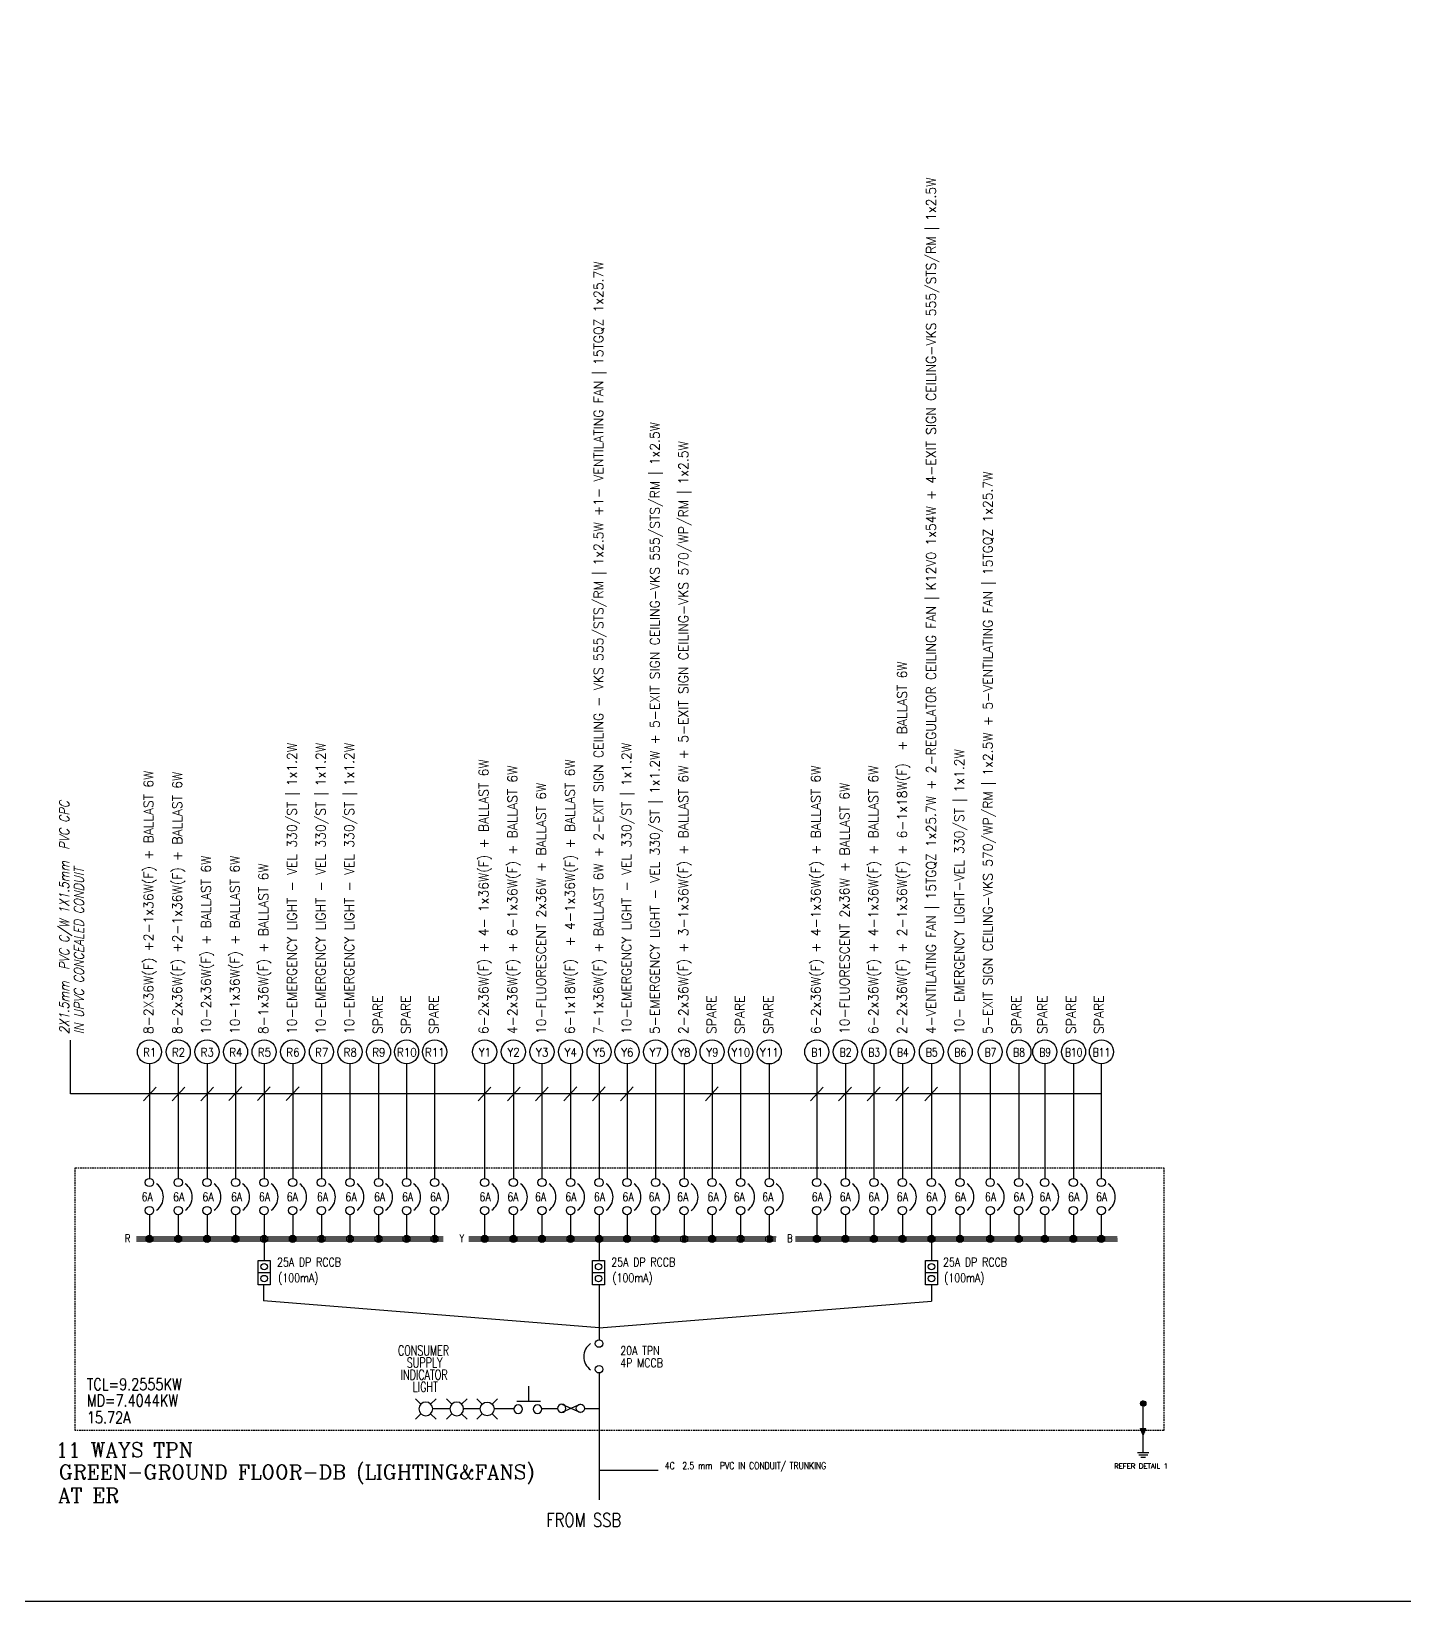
# Model space of a CAD drawing. Header units: inches. Extents: x 11139 to 944748, y -2121 to 162173.
# Drawn here: x 138519 to 202428, y -2121 to 70924 of the extents above; entities that cross this region are included whole.
import ezdxf
from ezdxf.enums import TextEntityAlignment as Align

# ---------------------------------------------------------------- set-up
doc = ezdxf.new("R2010")
doc.units = ezdxf.units.IN
doc.header["$MEASUREMENT"] = 0
doc.linetypes.add('HIDDEN', pattern=[0.375, 0.25, -0.125])
for name, color, linetype in [('$_KOD', 7, 'Continuous'), ('BANGUNAN', 4, 'Continuous'), ('LAMPU', 7, 'Continuous'), ('LYT', 7, 'Continuous')]:
    doc.layers.add(name, color=color, linetype=linetype)
doc.styles.add('ITALICC', font='ITALICC.SHX', dxfattribs={"width": 0.7})
doc.styles.add('ROMANC', font='ROMANC', dxfattribs={"width": 0.8, "height": 250})
doc.styles.add('ROMAND', font='ROMAND', dxfattribs={"width": 0.75, "height": 600})
doc.styles.add('ROMANS', font='romans.shx', dxfattribs={"width": 0.5, "height": 400})

msp = doc.modelspace()

# ---------------------------------------------------------------- linework, layer by layer
at = {"layer": '$_KOD', "color": 3, "linetype": 'Continuous'}
for p, q in [((140342, 21501, 0), (140342, 23992, 0)), ((188310, 21501, 0), (140342, 21501, 0)), ((144330, 21815, 0), (143737, 21173, 0)), ((145665, 21815, 0), (145072, 21173, 0)), ((146999, 21815, 0), (146406, 21173, 0)), ((148308, 21824, 0), (147715, 21182, 0)), ((149637, 21824, 0), (149044, 21182, 0)), ((150976, 21824, 0), (150383, 21182, 0)), ((159904, 21815, 0), (159311, 21173, 0)), ((161263, 21815, 0), (160670, 21173, 0)), ((162573, 21815, 0), (161980, 21173, 0)), ((163897, 21820, 0), (163304, 21178, 0)), ((165227, 21820, 0), (164633, 21178, 0)), ((166527, 21819, 0), (165934, 21177, 0)), ((170485, 21819, 0), (169892, 21177, 0)), ((175372, 21815, 0), (174779, 21173, 0)), ((176682, 21815, 0), (176089, 21173, 0)), ((178017, 21815, 0), (177423, 21173, 0)), ((179346, 21816, 0), (178753, 21174, 0)), ((180694, 21816, 0), (180101, 21174, 0))]:
    msp.add_line(p, q, dxfattribs=at)
at = {"color": 0}
for p, q in [((143865, 14823, 0), (143865, 14681, 0)), ((143898, 14870, 0), (143898, 14634, 0)), ((143932, 14895, 0), (143932, 14608, 0)), ((143965, 14910, 0), (143965, 14594, 0)), ((143999, 14917, 0), (143999, 14587, 0)), ((144032, 14917, 0), (144032, 14587, 0)), ((144066, 14909, 0), (144066, 14594, 0)), ((144099, 14894, 0), (144099, 14610, 0)), ((144133, 14868, 0), (144133, 14636, 0)), ((144166, 14818, 0), (144166, 14686, 0)), ((145203, 14823, 0), (145203, 14681, 0)), ((145237, 14870, 0), (145237, 14634, 0)), ((145270, 14895, 0), (145270, 14608, 0)), ((145304, 14910, 0), (145304, 14594, 0)), ((145337, 14917, 0), (145337, 14587, 0)), ((145371, 14917, 0), (145371, 14587, 0)), ((145404, 14909, 0), (145404, 14594, 0)), ((145438, 14894, 0), (145438, 14610, 0)), ((145471, 14868, 0), (145471, 14636, 0)), ((145505, 14818, 0), (145505, 14686, 0)), ((146542, 14823, 0), (146542, 14681, 0)), ((146576, 14870, 0), (146576, 14634, 0)), ((146609, 14895, 0), (146609, 14608, 0)), ((146643, 14910, 0), (146643, 14594, 0)), ((146676, 14917, 0), (146676, 14587, 0)), ((146710, 14917, 0), (146710, 14587, 0)), ((146743, 14909, 0), (146743, 14594, 0)), ((146777, 14894, 0), (146777, 14610, 0)), ((146810, 14868, 0), (146810, 14636, 0)), ((146844, 14818, 0), (146844, 14686, 0)), ((147871, 14823, 0), (147871, 14681, 0)), ((147905, 14870, 0), (147905, 14634, 0)), ((147938, 14895, 0), (147938, 14608, 0)), ((147972, 14910, 0), (147972, 14594, 0)), ((148005, 14917, 0), (148005, 14587, 0)), ((148039, 14917, 0), (148039, 14587, 0)), ((148072, 14909, 0), (148072, 14594, 0)), ((148106, 14894, 0), (148106, 14610, 0)), ((148139, 14868, 0), (148139, 14636, 0)), ((148173, 14818, 0), (148173, 14686, 0)), ((149267, 14895, 0), (149267, 14608, 0)), ((149301, 14910, 0), (149301, 14594, 0)), ((149334, 14917, 0), (149334, 14587, 0)), ((149368, 14917, 0), (149368, 14587, 0)), ((149401, 14909, 0), (149401, 14594, 0)), ((149435, 14894, 0), (149435, 14610, 0)), ((150529, 14823, 0), (150529, 14681, 0)), ((150563, 14870, 0), (150563, 14634, 0)), ((150596, 14895, 0), (150596, 14608, 0)), ((150630, 14910, 0), (150630, 14594, 0)), ((150664, 14917, 0), (150664, 14587, 0)), ((150697, 14917, 0), (150697, 14587, 0)), ((150731, 14909, 0), (150731, 14594, 0)), ((150764, 14894, 0), (150764, 14610, 0)), ((150798, 14868, 0), (150798, 14636, 0)), ((150831, 14818, 0), (150831, 14686, 0)), ((151935, 14895, 0), (151935, 14608, 0)), ((151969, 14910, 0), (151969, 14594, 0)), ((152002, 14917, 0), (152002, 14587, 0)), ((152036, 14917, 0), (152036, 14587, 0)), ((152069, 14909, 0), (152069, 14594, 0)), ((152103, 14894, 0), (152103, 14610, 0)), ((153264, 14895, 0), (153264, 14608, 0)), ((153298, 14910, 0), (153298, 14594, 0)), ((153331, 14917, 0), (153331, 14587, 0)), ((153365, 14917, 0), (153365, 14587, 0)), ((153398, 14909, 0), (153398, 14594, 0)), ((153432, 14894, 0), (153432, 14610, 0)), ((154592, 14895, 0), (154592, 14608, 0)), ((154626, 14910, 0), (154626, 14594, 0)), ((154659, 14917, 0), (154659, 14587, 0)), ((154693, 14917, 0), (154693, 14587, 0)), ((154726, 14909, 0), (154726, 14594, 0)), ((154760, 14894, 0), (154760, 14610, 0)), ((155897, 14895, 0), (155897, 14608, 0)), ((155931, 14910, 0), (155931, 14594, 0)), ((155964, 14917, 0), (155964, 14587, 0)), ((155998, 14917, 0), (155998, 14587, 0)), ((156031, 14909, 0), (156031, 14594, 0)), ((156065, 14894, 0), (156065, 14610, 0)), ((157202, 14895, 0), (157202, 14608, 0)), ((157236, 14910, 0), (157236, 14594, 0)), ((157269, 14917, 0), (157269, 14587, 0)), ((157303, 14917, 0), (157303, 14587, 0)), ((157336, 14909, 0), (157336, 14594, 0)), ((157370, 14894, 0), (157370, 14610, 0)), ((159463, 14823, 0), (159463, 14681, 0)), ((159497, 14870, 0), (159497, 14634, 0)), ((159530, 14895, 0), (159530, 14608, 0)), ((159564, 14910, 0), (159564, 14594, 0)), ((159597, 14917, 0), (159597, 14587, 0)), ((159631, 14917, 0), (159631, 14587, 0)), ((159664, 14909, 0), (159664, 14594, 0)), ((159698, 14894, 0), (159698, 14610, 0)), ((159731, 14868, 0), (159731, 14636, 0)), ((159765, 14818, 0), (159765, 14686, 0)), ((160802, 14823, 0), (160802, 14681, 0)), ((160835, 14870, 0), (160835, 14634, 0)), ((160869, 14895, 0), (160869, 14608, 0)), ((160902, 14910, 0), (160902, 14594, 0)), ((160936, 14917, 0), (160936, 14587, 0)), ((160970, 14917, 0), (160970, 14587, 0)), ((161003, 14909, 0), (161003, 14594, 0)), ((161037, 14894, 0), (161037, 14610, 0)), ((161070, 14868, 0), (161070, 14636, 0)), ((161104, 14818, 0), (161104, 14686, 0)), ((162131, 14823, 0), (162131, 14681, 0)), ((162165, 14870, 0), (162165, 14634, 0)), ((162198, 14895, 0), (162198, 14608, 0)), ((162232, 14910, 0), (162232, 14594, 0)), ((162265, 14917, 0), (162265, 14587, 0)), ((162299, 14917, 0), (162299, 14587, 0)), ((162332, 14909, 0), (162332, 14594, 0)), ((162366, 14894, 0), (162366, 14610, 0)), ((162397, 14863, 0), (162397, 14632, 0)), ((162430, 14813, 0), (162430, 14681, 0)), ((163498, 14823, 0), (163498, 14681, 0)), ((163531, 14870, 0), (163531, 14634, 0)), ((163561, 14910, 0), (163561, 14594, 0)), ((163565, 14895, 0), (163565, 14608, 0)), ((163594, 14917, 0), (163594, 14587, 0)), ((163628, 14917, 0), (163628, 14587, 0)), ((163661, 14909, 0), (163661, 14594, 0)), ((163695, 14894, 0), (163695, 14610, 0)), ((163728, 14868, 0), (163728, 14636, 0)), ((163762, 14818, 0), (163762, 14686, 0)), ((164789, 14823, 0), (164789, 14681, 0)), ((164789, 14823, 0), (164789, 14681, 0)), ((164823, 14870, 0), (164823, 14634, 0)), ((164823, 14870, 0), (164823, 14634, 0)), ((164856, 14895, 0), (164856, 14608, 0)), ((164856, 14895, 0), (164856, 14608, 0)), ((164890, 14910, 0), (164890, 14594, 0)), ((164890, 14910, 0), (164890, 14594, 0)), ((164923, 14917, 0), (164923, 14587, 0)), ((164923, 14917, 0), (164923, 14587, 0)), ((164957, 14917, 0), (164957, 14587, 0)), ((164957, 14917, 0), (164957, 14587, 0)), ((164991, 14909, 0), (164991, 14594, 0)), ((164991, 14909, 0), (164991, 14594, 0)), ((165024, 14894, 0), (165024, 14610, 0)), ((165024, 14894, 0), (165024, 14610, 0)), ((165058, 14868, 0), (165058, 14636, 0)), ((165058, 14868, 0), (165058, 14636, 0)), ((165091, 14818, 0), (165091, 14686, 0)), ((165091, 14818, 0), (165091, 14686, 0)), ((166090, 14823, 0), (166090, 14681, 0)), ((166123, 14870, 0), (166123, 14634, 0)), ((166157, 14895, 0), (166157, 14608, 0)), ((166190, 14910, 0), (166190, 14594, 0)), ((166224, 14917, 0), (166224, 14587, 0)), ((166257, 14917, 0), (166257, 14587, 0)), ((166291, 14909, 0), (166291, 14594, 0)), ((166325, 14894, 0), (166325, 14610, 0)), ((166358, 14868, 0), (166358, 14636, 0)), ((166392, 14818, 0), (166392, 14686, 0)), ((167486, 14895, 0), (167486, 14608, 0)), ((167520, 14910, 0), (167520, 14594, 0)), ((167553, 14917, 0), (167553, 14587, 0)), ((167587, 14917, 0), (167587, 14587, 0)), ((167620, 14909, 0), (167620, 14594, 0)), ((167654, 14894, 0), (167654, 14610, 0)), ((168815, 14891, 0), (168815, 14604, 0)), ((168849, 14906, 0), (168849, 14589, 0)), ((168882, 14912, 0), (168882, 14583, 0)), ((168916, 14912, 0), (168916, 14583, 0)), ((168949, 14905, 0), (168949, 14590, 0)), ((168983, 14890, 0), (168983, 14605, 0)), ((170048, 14823, 0), (170048, 14681, 0)), ((170082, 14870, 0), (170082, 14634, 0)), ((170115, 14895, 0), (170115, 14608, 0)), ((170149, 14910, 0), (170149, 14594, 0)), ((170182, 14917, 0), (170182, 14587, 0)), ((170216, 14917, 0), (170216, 14587, 0)), ((170249, 14909, 0), (170249, 14594, 0)), ((170283, 14894, 0), (170283, 14610, 0)), ((170316, 14868, 0), (170316, 14636, 0)), ((170350, 14818, 0), (170350, 14686, 0)), ((171444, 14895, 0), (171444, 14608, 0)), ((171478, 14910, 0), (171478, 14594, 0)), ((171511, 14917, 0), (171511, 14587, 0)), ((171545, 14917, 0), (171545, 14587, 0)), ((171578, 14909, 0), (171578, 14594, 0)), ((171612, 14894, 0), (171612, 14610, 0)), ((172773, 14891, 0), (172773, 14604, 0)), ((172807, 14906, 0), (172807, 14589, 0)), ((172840, 14912, 0), (172840, 14583, 0)), ((172874, 14912, 0), (172874, 14583, 0)), ((172907, 14905, 0), (172907, 14590, 0)), ((172941, 14890, 0), (172941, 14605, 0)), ((174921, 14823, 0), (174921, 14681, 0)), ((174955, 14870, 0), (174955, 14634, 0)), ((174988, 14895, 0), (174988, 14608, 0)), ((175022, 14910, 0), (175022, 14594, 0)), ((175055, 14917, 0), (175055, 14587, 0)), ((175089, 14917, 0), (175089, 14587, 0)), ((175122, 14909, 0), (175122, 14594, 0)), ((175156, 14894, 0), (175156, 14610, 0)), ((175189, 14868, 0), (175189, 14636, 0)), ((175223, 14818, 0), (175223, 14686, 0)), ((176250, 14823, 0), (176250, 14681, 0)), ((176284, 14870, 0), (176284, 14634, 0)), ((176317, 14895, 0), (176317, 14608, 0)), ((176351, 14910, 0), (176351, 14594, 0)), ((176384, 14917, 0), (176384, 14587, 0)), ((176418, 14917, 0), (176418, 14587, 0)), ((176451, 14909, 0), (176451, 14594, 0)), ((176485, 14894, 0), (176485, 14610, 0)), ((176518, 14868, 0), (176518, 14636, 0)), ((176552, 14818, 0), (176552, 14686, 0)), ((177579, 14823, 0), (177579, 14681, 0)), ((177613, 14870, 0), (177613, 14634, 0)), ((177647, 14895, 0), (177647, 14608, 0)), ((177680, 14910, 0), (177680, 14594, 0)), ((177714, 14917, 0), (177714, 14587, 0)), ((177747, 14917, 0), (177747, 14587, 0)), ((177781, 14909, 0), (177781, 14594, 0)), ((177814, 14894, 0), (177814, 14610, 0)), ((177848, 14868, 0), (177848, 14636, 0)), ((177881, 14818, 0), (177881, 14686, 0)), ((178909, 14823, 0), (178909, 14681, 0)), ((178942, 14870, 0), (178942, 14634, 0)), ((178976, 14895, 0), (178976, 14608, 0)), ((179009, 14910, 0), (179009, 14594, 0)), ((179043, 14917, 0), (179043, 14587, 0)), ((179076, 14917, 0), (179076, 14587, 0)), ((179110, 14909, 0), (179110, 14594, 0)), ((179143, 14894, 0), (179143, 14610, 0)), ((179177, 14868, 0), (179177, 14636, 0)), ((179210, 14818, 0), (179210, 14686, 0)), ((180257, 14823, 0), (180257, 14681, 0)), ((180258, 14823, 0), (180258, 14681, 0)), ((180290, 14870, 0), (180290, 14634, 0)), ((180292, 14870, 0), (180292, 14634, 0)), ((180324, 14895, 0), (180324, 14608, 0)), ((180325, 14895, 0), (180325, 14608, 0)), ((180357, 14910, 0), (180357, 14594, 0)), ((180359, 14910, 0), (180359, 14594, 0)), ((180391, 14917, 0), (180391, 14587, 0)), ((180392, 14917, 0), (180392, 14587, 0)), ((180425, 14917, 0), (180425, 14587, 0)), ((180426, 14917, 0), (180426, 14587, 0)), ((180458, 14909, 0), (180458, 14594, 0)), ((180459, 14909, 0), (180459, 14594, 0)), ((180492, 14894, 0), (180492, 14610, 0)), ((180493, 14894, 0), (180493, 14610, 0)), ((180525, 14868, 0), (180525, 14636, 0)), ((180526, 14868, 0), (180526, 14636, 0)), ((180559, 14818, 0), (180559, 14686, 0)), ((180560, 14818, 0), (180560, 14686, 0)), ((181586, 14823, 0), (181586, 14681, 0)), ((181620, 14870, 0), (181620, 14634, 0)), ((181653, 14895, 0), (181653, 14608, 0)), ((181687, 14910, 0), (181687, 14594, 0)), ((181720, 14917, 0), (181720, 14587, 0)), ((181754, 14917, 0), (181754, 14587, 0)), ((181787, 14909, 0), (181787, 14594, 0)), ((181821, 14894, 0), (181821, 14610, 0)), ((181854, 14868, 0), (181854, 14636, 0)), ((181888, 14818, 0), (181888, 14686, 0)), ((183024, 14870, 0), (183024, 14634, 0)), ((183058, 14895, 0), (183058, 14608, 0)), ((183091, 14910, 0), (183091, 14594, 0)), ((183125, 14917, 0), (183125, 14587, 0)), ((183158, 14917, 0), (183158, 14587, 0)), ((183192, 14909, 0), (183192, 14594, 0)), ((183226, 14894, 0), (183226, 14610, 0)), ((183259, 14868, 0), (183259, 14636, 0)), ((184354, 14870, 0), (184354, 14634, 0)), ((184387, 14895, 0), (184387, 14608, 0)), ((184421, 14910, 0), (184421, 14594, 0)), ((184454, 14917, 0), (184454, 14587, 0)), ((184488, 14917, 0), (184488, 14587, 0)), ((184521, 14909, 0), (184521, 14594, 0)), ((184555, 14894, 0), (184555, 14610, 0)), ((184588, 14868, 0), (184588, 14636, 0)), ((185567, 14870, 0), (185567, 14634, 0)), ((185600, 14895, 0), (185600, 14608, 0)), ((185634, 14910, 0), (185634, 14594, 0)), ((185667, 14917, 0), (185667, 14587, 0)), ((185701, 14917, 0), (185701, 14587, 0)), ((185734, 14909, 0), (185734, 14594, 0)), ((185768, 14894, 0), (185768, 14610, 0)), ((185801, 14868, 0), (185801, 14636, 0)), ((186896, 14870, 0), (186896, 14634, 0)), ((186929, 14895, 0), (186929, 14608, 0)), ((186963, 14910, 0), (186963, 14594, 0)), ((186996, 14917, 0), (186996, 14587, 0)), ((187030, 14917, 0), (187030, 14587, 0)), ((187063, 14909, 0), (187063, 14594, 0)), ((187097, 14894, 0), (187097, 14610, 0)), ((187131, 14868, 0), (187131, 14636, 0)), ((188194, 14870, 0), (188194, 14634, 0)), ((188227, 14895, 0), (188227, 14608, 0)), ((188261, 14910, 0), (188261, 14594, 0)), ((188294, 14917, 0), (188294, 14587, 0)), ((188328, 14917, 0), (188328, 14587, 0)), ((188361, 14909, 0), (188361, 14594, 0)), ((188395, 14894, 0), (188395, 14610, 0)), ((188428, 14868, 0), (188428, 14636, 0))]:
    msp.add_line(p, q, dxfattribs=at)
for p, q in [((156396, 7318, 0), (156647, 7067, 0)), ((157352, 7318, 0), (157101, 7067, 0)), ((157838, 7318, 0), (158089, 7067, 0)), ((158794, 7318, 0), (158542, 7067, 0)), ((159252, 7318, 0), (159504, 7067, 0)), ((160209, 7318, 0), (159957, 7067, 0)), ((156647, 6613, 0), (156396, 6362, 0)), ((157101, 6613, 0), (157352, 6362, 0)), ((157995, 6840, 0), (157195, 6840, 0)), ((158089, 6613, 0), (157838, 6362, 0)), ((158542, 6613, 0), (158794, 6362, 0)), ((159410, 6840, 0), (158636, 6840, 0)), ((159504, 6613, 0), (159252, 6362, 0)), ((159957, 6613, 0), (160209, 6362, 0)), ((160969, 6840, 0), (160051, 6840, 0)), ((164072, 7063, 0), (163202, 6676, 0)), ((163202, 7063, 0), (164072, 6676, 0)), ((164244, 6869, 0), (164939, 6869, 0))]:
    msp.add_line(p, q)
at = {"linetype": 'Continuous'}
for p, q in [((161666, 7176, 0), (161666, 7900, 0)), ((162211, 7186, 0), (161119, 7186, 0)), ((163011, 6840, 0), (162257, 6840, 0))]:
    msp.add_line(p, q, dxfattribs=at)
msp.add_lwpolyline([(11139, 157891), (298259, 157373), (298259, -2121), (11139, -2121)], close=True)
for centre, major_axis, start_param, end_param in [((156874, 6840, 0), (-321, 0), 3.142456, 9.425641), ((158316, 6840, 0), (-321, 0), 3.142456, 9.425641), ((159731, 6840, 0), (-321, 0), 3.142257450994299, 9.425442758173885), ((161173, 6831, 0), (204, 0), -0.000944, 6.282241), ((162075, 6831, 0), (204, 0), -0.000944, 6.282241), ((163202, 6869, 0), (193, 0), -0.001295, 6.28189), ((164072, 6869, 0), (193, 0), -0.002365596403363535, 6.280819710776223)]:
    msp.add_ellipse(centre, major_axis=major_axis, ratio=1, start_param=start_param, end_param=end_param)
at = {"layer": 'BANGUNAN', "color": 255, "linetype": 'Continuous'}
for p, q in [((144014, 22893, 0), (144014, 17569, 0)), ((145353, 22893, 0), (145353, 17569, 0)), ((146692, 22893, 0), (146692, 17569, 0)), ((148021, 22893, 0), (148021, 17569, 0)), ((149350, 22893, 0), (149350, 17569, 0)), ((150679, 22893, 0), (150679, 17569, 0)), ((152018, 22893, 0), (152018, 17569, 0)), ((153347, 22893, 0), (153347, 17569, 0)), ((154675, 22893, 0), (154675, 17569, 0)), ((155980, 22893, 0), (155980, 17569, 0)), ((157285, 22893, 0), (157285, 17569, 0)), ((159613, 22893, 0), (159613, 17569, 0)), ((160951, 22893, 0), (160951, 17569, 0)), ((162281, 22893, 0), (162281, 17569, 0)), ((163610, 22893, 0), (163610, 17569, 0)), ((164939, 22893, 0), (164939, 17569, 0)), ((166239, 22893, 0), (166239, 17569, 0)), ((167569, 22893, 0), (167570, 17569, 0)), ((168898, 22888, 0), (168900, 17564, 0)), ((170198, 22893, 0), (170198, 17569, 0)), ((171527, 22893, 0), (171528, 17569, 0)), ((172856, 22888, 0), (172858, 17564, 0)), ((175071, 22893, 0), (175071, 17569, 0)), ((176400, 22893, 0), (176400, 17569, 0)), ((177729, 22893, 0), (177729, 17569, 0)), ((179058, 22893, 0), (179058, 17569, 0)), ((180406, 22893, 0), (180406, 17569, 0)), ((181736, 22893, 0), (181736, 17569, 0)), ((183140, 22893, 0), (183140, 17569, 0)), ((184470, 22893, 0), (184470, 17569, 0)), ((185683, 22893, 0), (185683, 17569, 0)), ((187012, 22893, 0), (187012, 17569, 0)), ((188310, 22893, 0), (188310, 17569, 0)), ((144014, 15875, 0), (144014, 14752, 0)), ((145353, 15875, 0), (145353, 14752, 0)), ((146692, 15875, 0), (146692, 14752, 0)), ((148021, 15875, 0), (148021, 14752, 0)), ((149350, 15875, 0), (149350, 14752, 0)), ((150679, 15875, 0), (150679, 14752, 0)), ((152018, 15875, 0), (152018, 14752, 0)), ((153347, 15875, 0), (153347, 14752, 0)), ((154675, 15875, 0), (154675, 14752, 0)), ((155980, 15875, 0), (155980, 14752, 0)), ((157285, 15875, 0), (157285, 14752, 0)), ((159613, 15875, 0), (159613, 14752, 0)), ((160952, 15875, 0), (160952, 14752, 0)), ((162281, 15875, 0), (162281, 14752, 0)), ((163610, 15875, 0), (163610, 14752, 0)), ((164939, 15875, 0), (164939, 14752, 0)), ((166240, 15875, 0), (166240, 14752, 0)), ((167569, 15875, 0), (167569, 14752, 0)), ((168898, 15871, 0), (168898, 14747, 0)), ((170198, 15875, 0), (170198, 14752, 0)), ((171527, 15875, 0), (171527, 14752, 0)), ((172856, 15871, 0), (172856, 14747, 0)), ((175071, 15875, 0), (175071, 14752, 0)), ((176400, 15875, 0), (176400, 14752, 0)), ((177729, 15875, 0), (177729, 14752, 0)), ((179058, 15875, 0), (179058, 14752, 0)), ((180407, 15875, 0), (180407, 14752, 0)), ((181736, 15875, 0), (181736, 14752, 0)), ((183141, 15875, 0), (183141, 14752, 0)), ((184470, 15875, 0), (184470, 14752, 0)), ((185683, 15875, 0), (185683, 14752, 0)), ((187012, 15875, 0), (187012, 14752, 0)), ((188310, 15875, 0), (188310, 14752, 0)), ((143417, 14846, 0), (157688, 14846, 0)), ((143417, 14752, 0), (157688, 14752, 0)), ((143417, 14658, 0), (157688, 14658, 0)), ((158881, 14846, 0), (173180, 14846, 0)), ((158881, 14752, 0), (173170, 14752, 0)), ((158881, 14658, 0), (173170, 14658, 0)), ((174085, 14846, 0), (189055, 14846, 0)), ((174085, 14752, 0), (189065, 14752, 0)), ((174085, 14658, 0), (189065, 14658, 0)), ((190264, 5627, 0), (190141, 5932, 0)), ((190264, 5627, 0), (190388, 5932, 0))]:
    msp.add_line(p, q, dxfattribs=at)
at = {"layer": 'BANGUNAN', "color": 255}
for p, q in [((149349, 14752, 0), (149349, 13744, 0)), ((164939, 14752, 0), (164939, 13744, 0)), ((180408, 14752, 0), (180408, 13744, 0)), ((149070, 12618, 0), (149070, 13744, 0)), ((149070, 13744, 0), (149633, 13744, 0)), ((149070, 13181, 0), (149633, 13181, 0)), ((149633, 13744, 0), (149633, 12618, 0)), ((164633, 13744, 0), (165196, 13744, 0)), ((164633, 12618, 0), (164633, 13744, 0)), ((164633, 13181, 0), (165196, 13181, 0)), ((165196, 13744, 0), (165196, 12618, 0)), ((180125, 13744, 0), (180688, 13744, 0)), ((180125, 12618, 0), (180125, 13744, 0)), ((180125, 13181, 0), (180688, 13181, 0)), ((180688, 13744, 0), (180688, 12618, 0)), ((149633, 12618, 0), (149070, 12618, 0)), ((149320, 12618, 0), (149320, 11874, 0)), ((165196, 12618, 0), (164633, 12618, 0)), ((164939, 12618, 0), (164939, 10059, 0)), ((180688, 12618, 0), (180125, 12618, 0)), ((180414, 12609, 0), (180414, 11858, 0)), ((164939, 10612, 0), (149320, 11874, 0)), ((164939, 10612, 0), (180414, 11858, 0)), ((164939, 8513, 0), (164939, 2620, 0)), ((190141, 7091, 0), (190268, 7218, 0)), ((190142, 7111, 0), (190248, 7217, 0)), ((190143, 7074, 0), (190285, 7216, 0)), ((190147, 7059, 0), (190300, 7212, 0)), ((190148, 7135, 0), (190224, 7211, 0)), ((190152, 7046, 0), (190313, 7207, 0)), ((190158, 7033, 0), (190326, 7201, 0)), ((190165, 7022, 0), (190337, 7194, 0)), ((190174, 7012, 0), (190347, 7185, 0)), ((190183, 7003, 0), (190356, 7176, 0)), ((190193, 6994, 0), (190365, 7166, 0)), ((190205, 6987, 0), (190372, 7154, 0)), ((190217, 6981, 0), (190378, 7142, 0)), ((190231, 6976, 0), (190383, 7128, 0)), ((190247, 6973, 0), (190386, 7112, 0)), ((190264, 4814, 0), (190264, 7095, 0)), ((190264, 6972, 0), (190387, 7095, 0)), ((190284, 6974, 0), (190386, 7075, 0)), ((190310, 6981, 0), (190378, 7049, 0)), ((190141, 5932, 0), (190388, 5932, 0)), ((190144, 5922, 0), (190154, 5932, 0)), ((190150, 5909, 0), (190173, 5932, 0)), ((190155, 5896, 0), (190191, 5932, 0)), ((190161, 5882, 0), (190210, 5932, 0)), ((190166, 5869, 0), (190229, 5932, 0)), ((190171, 5856, 0), (190247, 5932, 0)), ((190177, 5843, 0), (190266, 5932, 0)), ((190182, 5829, 0), (190284, 5932, 0)), ((190188, 5816, 0), (190303, 5932, 0)), ((190193, 5803, 0), (190322, 5932, 0)), ((190198, 5790, 0), (190340, 5932, 0)), ((190204, 5776, 0), (190359, 5932, 0)), ((190209, 5763, 0), (190377, 5932, 0)), ((190214, 5750, 0), (190383, 5918, 0)), ((190220, 5737, 0), (190370, 5887, 0)), ((190225, 5724, 0), (190357, 5855, 0)), ((190231, 5710, 0), (190344, 5824, 0)), ((190236, 5697, 0), (190332, 5793, 0)), ((190241, 5684, 0), (190319, 5761, 0)), ((190247, 5671, 0), (190306, 5730, 0)), ((190252, 5657, 0), (190293, 5699, 0)), ((190257, 5644, 0), (190281, 5667, 0)), ((190263, 5631, 0), (190268, 5636, 0)), ((190001, 4814, 0), (190527, 4814, 0)), ((190054, 4709, 0), (190475, 4709, 0)), ((190159, 4604, 0), (190370, 4604, 0))]:
    msp.add_line(p, q, dxfattribs=at)
at = {"layer": 'BANGUNAN', "color": 4, "linetype": 'HIDDEN', "ltscale": 300, "elevation": 0}
msp.add_lwpolyline([(140561, 18061), (191215, 18061), (191215, 5837), (140561, 5837)], close=True, dxfattribs=at)
at = {"layer": 'BANGUNAN', "color": 255, "linetype": 'Continuous'}
for centre, radius in [((144014, 23453, 0), 561), ((145353, 23453, 0), 561), ((146692, 23453, 0), 561), ((148021, 23453, 0), 561), ((149350, 23453, 0), 561), ((150679, 23453, 0), 561), ((152018, 23453, 0), 561), ((153347, 23453, 0), 561), ((154675, 23453, 0), 561), ((155980, 23453, 0), 561), ((157285, 23453, 0), 561), ((159613, 23453, 0), 561), ((160951, 23453, 0), 561), ((162281, 23453, 0), 561), ((163610, 23453, 0), 561), ((164939, 23453, 0), 561), ((166239, 23453, 0), 561), ((167569, 23453, 0), 561), ((168898, 23449, 0), 561), ((170198, 23453, 0), 561), ((171527, 23453, 0), 561), ((172856, 23449, 0), 561), ((175071, 23453, 0), 561), ((176400, 23453, 0), 561), ((177729, 23453, 0), 561), ((179058, 23453, 0), 561), ((180406, 23453, 0), 561), ((181745, 23453, 0), 561), ((183140, 23453, 0), 561), ((184479, 23453, 0), 561), ((185683, 23453, 0), 561), ((187021, 23453, 0), 561), ((188319, 23453, 0), 561), ((144014, 17375, 0), 193), ((145353, 17375, 0), 193), ((146692, 17375, 0), 193), ((148021, 17375, 0), 193), ((149350, 17375, 0), 193), ((150679, 17375, 0), 193), ((152018, 17375, 0), 193), ((153347, 17375, 0), 193), ((154675, 17375, 0), 193), ((155980, 17375, 0), 193), ((157285, 17375, 0), 193), ((159613, 17375, 0), 193), ((160951, 17375, 0), 193), ((162281, 17375, 0), 193), ((163610, 17375, 0), 193), ((164939, 17375, 0), 193), ((166239, 17375, 0), 193), ((167569, 17375, 0), 193), ((168898, 17371, 0), 193), ((170198, 17375, 0), 193), ((171527, 17375, 0), 193), ((172856, 17371, 0), 193), ((175071, 17375, 0), 193), ((176400, 17375, 0), 193), ((177729, 17375, 0), 193), ((179058, 17375, 0), 193), ((180406, 17375, 0), 193), ((181736, 17375, 0), 193), ((183140, 17375, 0), 193), ((184470, 17375, 0), 193), ((185683, 17375, 0), 193), ((187012, 17375, 0), 193), ((188310, 17375, 0), 193), ((144014, 16069, 0), 193), ((145353, 16069, 0), 193), ((146692, 16069, 0), 193), ((148021, 16069, 0), 193), ((149350, 16069, 0), 193), ((150679, 16069, 0), 193), ((152018, 16069, 0), 193), ((153347, 16069, 0), 193), ((154675, 16069, 0), 193), ((155980, 16069, 0), 193), ((157285, 16069, 0), 193), ((159613, 16069, 0), 193), ((160952, 16069, 0), 193), ((162281, 16069, 0), 193), ((163610, 16069, 0), 193), ((164939, 16069, 0), 193), ((166240, 16069, 0), 193), ((167569, 16069, 0), 193), ((168898, 16064, 0), 193), ((170198, 16069, 0), 193), ((171527, 16069, 0), 193), ((172856, 16064, 0), 193), ((175071, 16069, 0), 193), ((176400, 16069, 0), 193), ((177729, 16069, 0), 193), ((179058, 16069, 0), 193), ((180407, 16069, 0), 193), ((181736, 16069, 0), 193), ((183141, 16069, 0), 193), ((184470, 16069, 0), 193), ((185683, 16069, 0), 193), ((187012, 16069, 0), 193), ((188310, 16069, 0), 193), ((144014, 14752, 0), 166), ((145353, 14752, 0), 166), ((146692, 14752, 0), 166), ((148021, 14752, 0), 166), ((149350, 14752, 0), 166), ((150679, 14752, 0), 166), ((152018, 14752, 0), 166), ((153347, 14752, 0), 166), ((154675, 14752, 0), 166), ((155980, 14752, 0), 166), ((157285, 14752, 0), 166), ((159613, 14752, 0), 166), ((160952, 14752, 0), 166), ((162281, 14752, 0), 166), ((163610, 14752, 0), 166), ((164939, 14752, 0), 166), ((164939, 14752, 0), 166), ((166240, 14752, 0), 166), ((167569, 14752, 0), 166), ((168898, 14747, 0), 166), ((170198, 14752, 0), 166), ((171527, 14752, 0), 166), ((172856, 14747, 0), 166), ((175071, 14752, 0), 166), ((176400, 14752, 0), 166), ((177729, 14752, 0), 166), ((179058, 14752, 0), 166), ((180407, 14752, 0), 166), ((180408, 14752, 0), 166), ((181736, 14752, 0), 166), ((183141, 14752, 0), 166), ((184470, 14752, 0), 166), ((185683, 14752, 0), 166), ((187012, 14752, 0), 166), ((188310, 14752, 0), 166), ((149353, 13459, 0), 150), ((164917, 13459, 0), 150), ((180408, 13459, 0), 150), ((149353, 12906, 0), 150), ((164917, 12906, 0), 150), ((180408, 12906, 0), 150), ((164939, 9883, 0), 176), ((164939, 8689, 0), 176), ((190264, 7095, 0), 123)]:
    msp.add_circle(centre, radius, dxfattribs=at)
for centre, start, end in [((143912, 16700, 0), 305.15395, 55.05102), ((145251, 16700, 0), 305.15395, 55.05102), ((146590, 16700, 0), 305.15395, 55.05102), ((147919, 16700, 0), 305.15395, 55.05102), ((149248, 16700, 0), 305.15395, 55.05102), ((150577, 16700, 0), 305.15395, 55.05102), ((151916, 16700, 0), 305.15395, 55.05102), ((153245, 16700, 0), 305.15395, 55.05102), ((154573, 16700, 0), 305.15395, 55.05102), ((155878, 16700, 0), 305.15395, 55.05102), ((157183, 16700, 0), 305.15395, 55.05102), ((159511, 16700, 0), 305.15395, 55.05102), ((160850, 16700, 0), 305.15395, 55.05102), ((162179, 16700, 0), 305.15395, 55.05102), ((163508, 16700, 0), 305.15395, 55.05102), ((164837, 16700, 0), 305.15395, 55.05102), ((166138, 16700, 0), 305.15395, 55.05102), ((167467, 16700, 0), 305.15395, 55.05102), ((168796, 16695, 0), 305.15395, 55.05102), ((170096, 16700, 0), 305.15395, 55.05102), ((171425, 16700, 0), 305.15395, 55.05102), ((172754, 16695, 0), 305.15395, 55.05102), ((174969, 16700, 0), 305.15395, 55.05102), ((176298, 16700, 0), 305.15395, 55.05102), ((177627, 16700, 0), 305.15395, 55.05102), ((178956, 16700, 0), 305.15395, 55.05102), ((180305, 16700, 0), 305.15395, 55.05102), ((181634, 16700, 0), 305.15395, 55.05102), ((183039, 16700, 0), 305.15395, 55.05102), ((184368, 16700, 0), 305.15395, 55.05102), ((185581, 16700, 0), 305.15395, 55.05102), ((186910, 16700, 0), 305.15395, 55.05102), ((188208, 16700, 0), 305.15395, 55.05102), ((164978, 9271, 0), 124.94898, 234.84605)]:
    msp.add_arc(centre, 752, start, end, dxfattribs=at)
at = {"layer": 'LAMPU', "linetype": 'Continuous'}
msp.add_line((164939, 3998, 0), (167687, 3998, 0), dxfattribs=at)

# ---------------------------------------------------------------- texts
at = {"style": 'ROMANS', "width": 0.7}
for s, p in [('CONSUMER', (155577, 9327, 0)), ('SUPPLY', (155990, 8762, 0)), ('INDICATOR ', (155704, 8199, 0)), ('LIGHT', (156265, 7634, 0))]:
    msp.add_text(s, height=464.3, dxfattribs=at).set_placement(p)
at = {"color": 7, "style": 'ROMAND'}
msp.add_text('REFER DETAIL 1', height=234.74, dxfattribs=at).set_placement((188910, 4063, 0))
at = {"layer": 'BANGUNAN', "color": 255, "linetype": 'Continuous'}
for s, height, style, width, p in [('4-VENTILATING FAN | 15TGQZ 1x25.7W + 2-REGULATOR CEILING FAN | K12V0 1x54W + 4-EXIT SIGN CEILING-VKS 555/STS/RM | 1x2.5W', 445.5, 'ROMANC', 0.95, (180613, 24277, 0)), ('7-1x36W(F) + BALLAST 6W + 2-EXIT SIGN CEILING - VKS 555/STS/RM | 1x2.5W +1- VENTILATING FAN | 15TGQZ 1x25.7W', 445.5, 'ROMANC', 0.95, (165136, 24277, 0)), ('5-EMERGENCY LIGHT - VEL 330/ST | 1x1.2W + 5-EXIT SIGN CEILING-VKS 555/STS/RM | 1x2.5W', 445.5, 'ROMANC', 0.95, (167756, 24277, 0)), ('2-2x36W(F) + 3-1x36W(F) + BALLAST 6W + 5-EXIT SIGN CEILING-VKS 570/WP/RM | 1x2.5W ', 445.5, 'ROMANC', 0.95, (169085, 24277, 0)), ('5-EXIT SIGN CEILING-VKS 570/WP/RM | 1x2.5W + 5-VENTILATING FAN | 15TGQZ 1x25.7W', 445.5, 'ROMANC', 0.95, (183252, 24277, 0)), ('2-2x36W(F) + 2-1x36W(F) + 6-1x18W(F)  + BALLAST 6W', 445.5, 'ROMANC', 0.95, (179264, 24277, 0)), ('10-EMERGENCY LIGHT - VEL 330/ST | 1x1.2W', 445.5, 'ROMANC', 0.95, (150866, 24277, 0)), ('10-EMERGENCY LIGHT - VEL 330/ST | 1x1.2W', 445.5, 'ROMANC', 0.95, (152205, 24277, 0)), ('10-EMERGENCY LIGHT - VEL 330/ST | 1x1.2W', 445.5, 'ROMANC', 0.95, (153534, 24277, 0)), ('10-EMERGENCY LIGHT - VEL 330/ST | 1x1.2W', 445.5, 'ROMANC', 0.95, (166436, 24277, 0)), ('10- EMERGENCY LIGHT-VEL 330/ST | 1x1.2W', 445.5, 'ROMANC', 0.95, (181923, 24277, 0)), ('6-2x36W(F) + 4- 1x36W(F) + BALLAST 6W', 445.5, 'ROMANC', 0.95, (159790, 24277, 0)), ('6-1x18W(F)  + 4-1x36W(F) + BALLAST 6W', 445.5, 'ROMANC', 0.95, (163806, 24277, 0)), ('8-2X36W(F) +2-1x36W(F) + BALLAST 6W ', 445.5, 'ROMANC', 0.95, (144192, 24277, 0)), ('8-2x36W(F) +2-1x36W(F) + BALLAST 6W', 445.5, 'ROMANC', 0.95, (145530, 24277, 0)), ('4-2x36W(F) + 6-1x36W(F) + BALLAST 6W', 445.5, 'ROMANC', 0.95, (161129, 24277, 0)), ('6-2x36W(F) + 4-1x36W(F) + BALLAST 6W', 445.5, 'ROMANC', 0.95, (175248, 24277, 0)), ('6-2x36W(F) + 4-1x36W(F) + BALLAST 6W', 445.5, 'ROMANC', 0.95, (177926, 24277, 0)), ('10-FLUORESCENT 2x36W + BALLAST 6W', 445.5, 'ROMANC', 0.95, (162468, 24277, 0)), ('10-FLUORESCENT 2x36W + BALLAST 6W', 445.5, 'ROMANC', 0.95, (176587, 24277, 0)), ('2X1.5mm  PVC C/W 1X1.5mm  PVC CPC', 450, 'ITALICC', 0.85, (140271, 24277, 0)), ('IN UPVC CONCEALED CONDUIT', 450, 'ITALICC', 0.85, (140953, 24277, 0)), ('10-2x36W(F) + BALLAST 6W', 445.5, 'ROMANC', 0.95, (146869, 24277, 0)), ('10-1x36W(F) + BALLAST 6W', 445.5, 'ROMANC', 0.95, (148208, 24277, 0)), ('8-1x36W(F) + BALLAST 6W ', 445.5, 'ROMANC', 0.95, (149537, 24277, 0)), ('SPARE', 445.5, 'ROMANC', 0.95, (154862, 24277, 0)), ('SPARE', 445.5, 'ROMANC', 0.95, (156167, 24277, 0)), ('SPARE', 445.5, 'ROMANC', 0.95, (157472, 24277, 0)), ('SPARE', 445.5, 'ROMANC', 0.95, (170394, 24277, 0)), ('SPARE', 445.5, 'ROMANC', 0.95, (171714, 24277, 0)), ('SPARE', 445.5, 'ROMANC', 0.95, (173043, 24277, 0)), ('SPARE', 445.5, 'ROMANC', 0.95, (184581, 24277, 0)), ('SPARE', 445.5, 'ROMANC', 0.95, (185794, 24277, 0)), ('SPARE', 445.5, 'ROMANC', 0.95, (187123, 24277, 0)), ('SPARE', 445.5, 'ROMANC', 0.95, (188421, 24277, 0))]:
    msp.add_text(s, height=height, rotation=90, dxfattribs=dict(at, style=style, width=width)).set_placement(p)
at = {"layer": 'BANGUNAN', "color": 255, "linetype": 'Continuous', "style": 'ROMANS'}
for s, width, p in [('R1', 0.9, (144028, 23236, 0)), ('R2', 0.9, (145367, 23236, 0)), ('R3', 0.9, (146706, 23236, 0)), ('R4', 0.9, (148035, 23236, 0)), ('R5', 0.9, (149364, 23236, 0)), ('R6', 0.9, (150693, 23236, 0)), ('R7', 0.9, (152032, 23236, 0)), ('R8', 0.9, (153361, 23236, 0)), ('R9', 0.9, (154689, 23236, 0)), ('R10', 0.9, (155994, 23236, 0)), ('R11', 0.9, (157299, 23236, 0)), ('Y1', 0.9, (159627, 23236, 0)), ('Y2', 0.9, (160961, 23236, 0)), ('Y3', 0.9, (162290, 23236, 0)), ('Y4', 0.9, (163619, 23236, 0)), ('Y5', 0.9, (164953, 23236, 0)), ('Y6', 0.9, (166254, 23236, 0)), ('Y7', 0.9, (167578, 23236, 0)), ('Y8', 0.9, (168907, 23232, 0)), ('Y9', 0.9, (170212, 23236, 0)), ('Y10', 0.9, (171536, 23236, 0)), ('Y11', 0.9, (172865, 23232, 0)), ('B1', 0.8, (175085, 23236, 0)), ('B2', 0.8, (176414, 23236, 0)), ('B3', 0.8, (177743, 23236, 0)), ('B4', 0.8, (179072, 23236, 0)), ('B5', 0.8, (180421, 23236, 0)), ('B6', 0.8, (181750, 23236, 0)), ('B7', 0.8, (183155, 23236, 0)), ('B8', 0.8, (184484, 23236, 0)), ('B9', 0.8, (185697, 23236, 0)), ('B10', 0.8, (187026, 23236, 0)), ('B11', 0.8, (188324, 23236, 0))]:
    msp.add_text(s, height=390.9, dxfattribs=dict(at, width=width)).set_placement(p, align=Align.CENTER)
at = {"layer": 'BANGUNAN', "color": 255, "linetype": 'Continuous', "width": 0.8}
for s, height, style, p in [('6A', 402.1, 'ROMANS', (143647, 16508, 0)), ('6A', 402.1, 'ROMANS', (145114, 16508, 0)), ('6A', 402.1, 'ROMANS', (146479, 16508, 0)), ('6A', 402.1, 'ROMANS', (147809, 16508, 0)), ('6A', 402.1, 'ROMANS', (149106, 16508, 0)), ('6A', 402.1, 'ROMANS', (150402, 16508, 0)), ('6A', 402.1, 'ROMANS', (151805, 16508, 0)), ('6A', 402.1, 'ROMANS', (153136, 16508, 0)), ('6A', 402.1, 'ROMANS', (154464, 16508, 0)), ('6A', 402.1, 'ROMANS', (155768, 16508, 0)), ('6A', 402.1, 'ROMANS', (157073, 16508, 0)), ('6A', 402.1, 'ROMANS', (159374, 16508, 0)), ('6A', 402.1, 'ROMANS', (160671, 16508, 0)), ('6A', 402.1, 'ROMANS', (161955, 16508, 0)), ('6A', 402.1, 'ROMANS', (163366, 16508, 0)), ('6A', 402.1, 'ROMANS', (164697, 16508, 0)), ('6A', 402.1, 'ROMANS', (166027, 16508, 0)), ('6A', 402.1, 'ROMANS', (167243, 16508, 0)), ('6A', 402.1, 'ROMANS', (168572, 16503, 0)), ('6A', 402.1, 'ROMANS', (169985, 16508, 0)), ('6A', 402.1, 'ROMANS', (171201, 16508, 0)), ('6A', 402.1, 'ROMANS', (172531, 16503, 0)), ('6A', 402.1, 'ROMANS', (174838, 16508, 0)), ('6A', 402.1, 'ROMANS', (176134, 16508, 0)), ('6A', 402.1, 'ROMANS', (177465, 16508, 0)), ('6A', 402.1, 'ROMANS', (178795, 16508, 0)), ('6A', 402.1, 'ROMANS', (180160, 16508, 0)), ('6A', 402.1, 'ROMANS', (181491, 16508, 0)), ('6A', 402.1, 'ROMANS', (182894, 16508, 0)), ('6A', 402.1, 'ROMANS', (184225, 16508, 0)), ('6A', 402.1, 'ROMANS', (185436, 16508, 0)), ('6A', 402.1, 'ROMANS', (186767, 16508, 0)), ('6A', 402.1, 'ROMANS', (188065, 16508, 0)), ('R', 355, 'ROMAND', (142873, 14596, 0)), ('Y', 355, 'ROMAND', (158441, 14596, 0)), ('B', 355, 'ROMAND', (173687, 14596, 0)), ('25A DP RCCB', 402.1, 'ROMANS', (149950, 13469, 0)), ('(100mA)', 402.1, 'ROMANS', (150004, 12742, 0)), ('25A DP RCCB', 402.1, 'ROMANS', (165505, 13469, 0)), ('(100mA)', 402.1, 'ROMANS', (165560, 12742, 0)), ('25A DP RCCB', 402.1, 'ROMANS', (180944, 13469, 0)), ('(100mA)', 402.1, 'ROMANS', (180999, 12742, 0)), ('20A TPN', 402.1, 'ROMANS', (165924, 9352, 0)), ('4P MCCB', 402.1, 'ROMANS', (165924, 8782, 0)), ('TCL=9.2555KW', 546.75, 'ROMANS', (141103, 7716, 0)), ('MD=7.4044KW', 546.75, 'ROMANS', (141103, 6962, 0)), ('15.72A', 546.8, 'ROMANS', (141103, 6172, 0)), ('FROM SSB', 625.5, 'ROMANS', (162488, 1364, 0))]:
    msp.add_text(s, height=height, dxfattribs=dict(at, style=style)).set_placement(p)
at = {"layer": 'BANGUNAN', "color": 255, "linetype": 'Continuous', "style": 'ROMANC'}
for s, p in [('11 WAYS TPN ', (139649, 4602, 0)), ('GREEN-GROUND FLOOR-DB (LIGHTING&FANS)', (139792, 3573, 0)), ('AT ER', (139763, 2495, 0))]:
    msp.add_text(s, height=675, dxfattribs=at).set_placement(p)
at = {"layer": 'LYT', "color": 7, "linetype": 'Continuous', "style": 'ROMAND', "width": 0.8}
msp.add_text('4C  2.5 mm  PVC IN CONDUIT/ TRUNKING', height=324, dxfattribs=at).set_placement((168001, 4037, 0))

doc.saveas('drawing.dxf')
